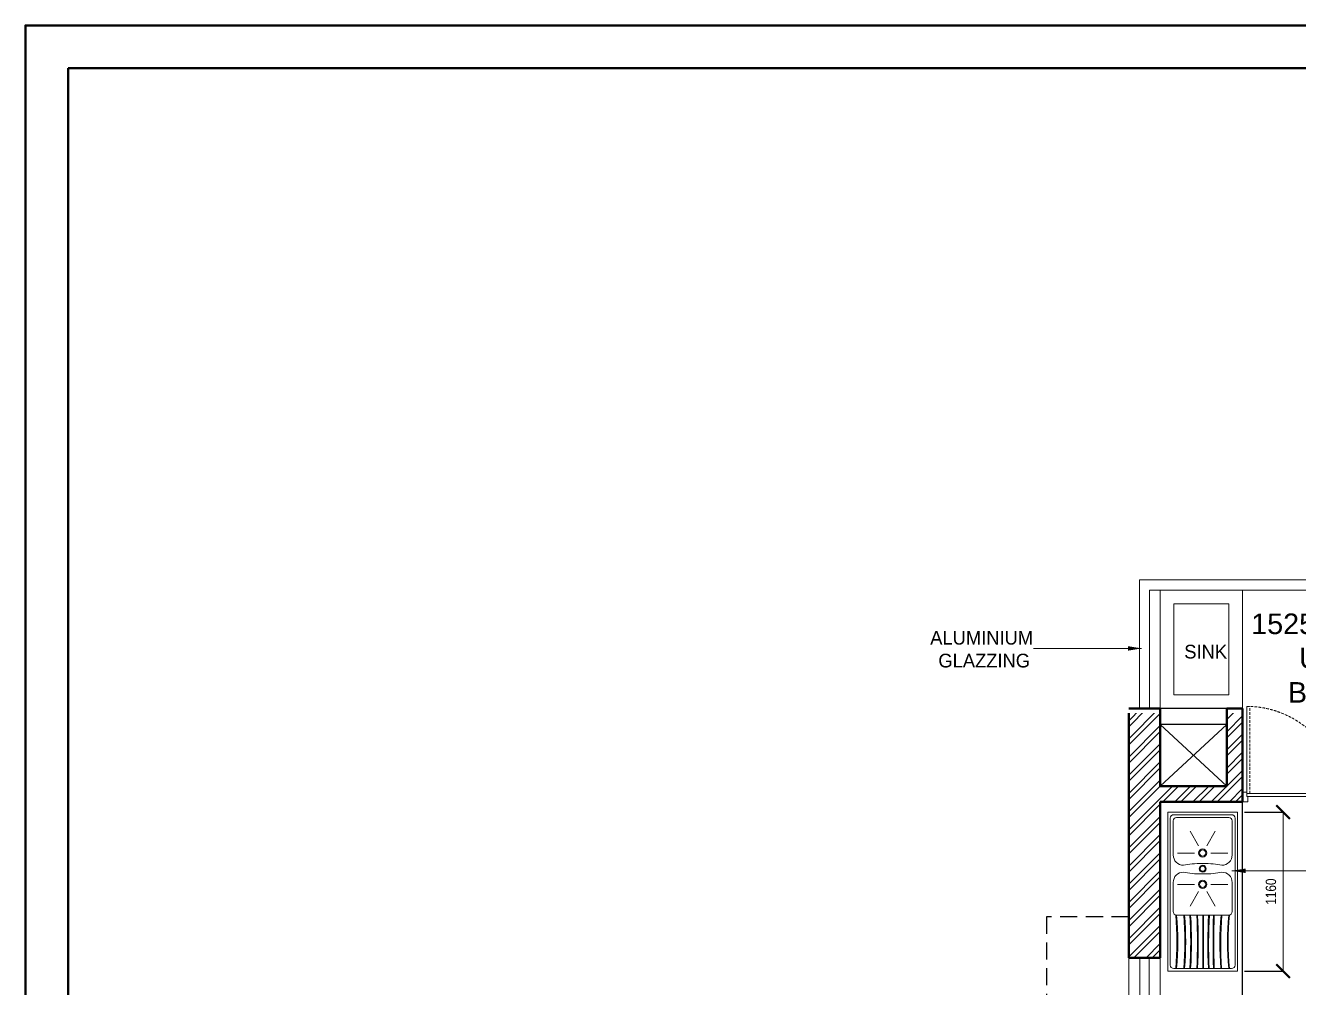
# Model space of a CAD drawing. Header units: millimetres. Extents: x 997936 to 1027636, y 1268519 to 1294901.
# Drawn here: x 997936 to 1007222, y 1287884 to 1294901 of the extents above; entities that cross this region are included whole.
import ezdxf

# ---------------------------------------------------------------- set-up
doc = ezdxf.new("R2010")
doc.units = ezdxf.units.MM
doc.header["$LTSCALE"] = 500
doc.header["$MEASUREMENT"] = 0
doc.header["$PDMODE"] = 34
doc.header["$PDSIZE"] = 100
doc.linetypes.add('DASHED2', pattern=[0.375, 0.25, -0.125])
for name, color, linetype, lineweight in [('A-Furn', 253, 'Continuous', 0), ('DIMENSION', 7, 'Continuous', 0), ('door', 22, 'Continuous', 15), ('format', 7, 'Continuous', 70), ('furniture', 252, 'Continuous', 9), ('PROJECTION', 214, 'DASHED2', 25), ('W-wall', 1, 'Continuous', 40), ('WALLS', 1, 'Continuous', 40), ('window', 150, 'Continuous', 9)]:
    doc.layers.add(name, color=color, linetype=linetype, lineweight=lineweight)
doc.layers.add('grid text', color=7, linetype='Continuous', lineweight=18, true_color=0x000000)
doc.styles.get("Standard").update_dxf_attribs({"font": 'ARIALN.TTF', "height": 75})
doc.dimstyles.new('for electrical conduit', dxfattribs={"dimtxt": 175, "dimasz": 80, "dimexe": 1.25, "dimexo": 50, "dimgap": 50, "dimtad": 1, "dimdec": 0, "dimrnd": 5, "dimtxsty": 'Standard', "dimblk": 'ARCHTICK', "dimcen": 2.5, "dimclrd": 256, "dimadec": 0, "dimazin": 0, "dimtfac": 1, "dimtdec": 0, "dimtmove": 0, "dimatfit": 3, "dimfxl": 0, "dimlwd": -1, "dimarcsym": 0})

# ---------------------------------------------------------------- blocks, each defined once
blk = doc.blocks.new('D-1000')
at = {"color": 8, "linetype": 'DASHED2', "ltscale": 0.2}
for p, q in [((50, 900), (50, 70)), ((50, 880), (50, 70)), ((78, 900), (78, 70)), ((868, 927), (868, 932)), ((868, 900), (868, 895)), ((886, 938), (886, 948)), ((886, 889), (886, 879)), ((895, 938), (895, 957)), ((895, 889), (895, 869)), ((913, 927), (913, 932)), ((913, 900), (913, 895))]:
    blk.add_line(p, q, dxfattribs=at)
at = {"color": 8, "linetype": 'Continuous', "ltscale": 0.2}
for p, q in [((895, 957), (776, 957)), ((776, 957), (776, 948)), ((886, 948), (776, 948)), ((886, 879), (776, 879)), ((776, 869), (776, 879)), ((895, 869), (776, 869))]:
    blk.add_line(p, q, dxfattribs=at)
blk.add_lwpolyline([(50, 927), (950, 927), (950, 900), (50, 900)], close=True, dxfattribs=at)
at = {"color": 8, "linetype": 'DASHED2', "ltscale": 0.2}
blk.add_arc((47, 977), 908, 270.1959, 354.3187, dxfattribs=at)
at = {"color": 8, "linetype": 'Continuous', "ltscale": 0.2}
for centre, start, end in [((891, 897), 57.8203, 122.1797), ((891, 930), 237.8203, 302.1797)]:
    blk.add_arc(centre, 41.8, start, end, dxfattribs=at)
at = {"layer": 'door', "linetype": 'Continuous', "ltscale": 0.15}
for p, q in [((10, 888), (10, 979)), ((10, 979), (59, 979)), ((59, 979), (59, 929)), ((990, 979), (941, 979)), ((941, 979), (941, 929)), ((990, 898), (990, 979)), ((50, 888), (10, 888)), ((59, 929), (50, 929)), ((50, 929), (50, 888)), ((941, 929), (950, 929)), ((950, 929), (950, 898)), ((950, 898), (990, 898))]:
    blk.add_line(p, q, dxfattribs=at)
at = {"layer": 'door', "ltscale": 0.2, "const_width": 5.56}
blk.add_lwpolyline([(662, 383), (662, 310), (730, 310)], dxfattribs=at)
blk = doc.blocks.new('_ArchTick')
at = {"layer": 'W-wall', "color": 0, "lineweight": 70, "const_width": 0.15}
blk.add_lwpolyline([(-0.5, -0.5), (0.5, 0.5)], dxfattribs=at)
blk = doc.blocks.new('sink')
at = {"layer": 'A-Furn'}
for p, q in [((2971099.1, -937064.5), (2970719.1, -937064.5)), ((2970694.1, -937089.5), (2970694.1, -937337.5)), ((2970879.3, -937271.5), (2970817.8, -937164.9)), ((2970938.8, -937271.5), (2971000.4, -937164.9)), ((2971124.1, -937337.5), (2971124.1, -937089.5)), ((2970849.6, -937323), (2970726.5, -937323)), ((2970968.6, -937323), (2971091.7, -937323)), ((2970694.1, -937750.5), (2970694.1, -937537.5)), ((2971124.1, -937537.5), (2971124.1, -937750.5)), ((2970849.6, -937551.9), (2970726.5, -937551.9)), ((2970879.3, -937603.4), (2970817.8, -937710)), ((2970938.8, -937603.4), (2971000.4, -937710)), ((2970968.6, -937551.9), (2971091.7, -937551.9)), ((2971099.1, -937775.5), (2970719.1, -937775.5)), ((2970909.1, -937775.5), (2970909.1, -938165.5)), ((2970915.1, -937775.5), (2970915.1, -938165.5))]:
    blk.add_line(p, q, dxfattribs=at)
blk.add_lwpolyline([(2970654.1, -938184.5), (2970654.1, -937024.5), (2971164.1, -937024.5), (2971164.1, -938184.5), (2970654.1, -938184.5)], dxfattribs=at)
blk.add_lwpolyline([(2970673.1, -938140.5), (2970673.1, -937068.5, -0.414214), (2970698.1, -937043.5), (2971120.1, -937043.5, -0.414214), (2971145.1, -937068.5), (2971145.1, -938140.5, -0.414214), (2971120.1, -938165.5), (2970698.1, -938165.5, -0.414214)], format="xyb", close=True, dxfattribs=at)
for centre, radius in [((2970909.1, -937323), 30), ((2970909.1, -937323), 22.8), ((2970909.1, -937437.5), 25), ((2970909.1, -937437.5), 19), ((2970909.1, -937551.9), 30), ((2970909.1, -937551.9), 22.8)]:
    blk.add_circle(centre, radius, dxfattribs=at)
for centre, radius, start, end in [((2970719.1, -937089.5), 25, 90, 180), ((2971099.1, -937089.5), 25, 0, 90), ((2970769.1, -937337.5), 75, 180, 270), ((2971049.1, -937337.5), 75, 270, 0), ((2970769.1, -937537.5), 75, 90, 180), ((2971049.1, -937537.5), 75, 0, 90), ((2970719.1, -937750.5), 25, 180, 270), ((2968406.2, -937970.5), 2315.1, 355.18073, 4.81927), ((2968406.2, -937970.5), 2321.1, 355.18073, 4.81927), ((2968438.8, -937970.5), 2340.2, 355.22016, 4.77984), ((2968438.8, -937970.5), 2346.2, 355.22016, 4.77984), ((2968035.4, -937970.5), 2786.4, 355.99562, 4.00438), ((2968035.4, -937970.5), 2792.4, 355.99562, 4.00438), ((2967154.4, -937970.5), 3716.4, 356.99233, 3.00767), ((2967154.4, -937970.5), 3722.4, 356.99233, 3.00767), ((2974983.8, -937980), 4037.3, 177.09657, 182.63347), ((2974983.8, -937980), 4031.3, 177.09657, 182.63347), ((2977952, -937970.5), 6967.3, 178.39621, 181.60379), ((2977952, -937970.5), 6961.3, 178.39621, 181.60379), ((2973509.7, -937980), 2475.2, 175.26087, 184.29795), ((2973509.7, -937980), 2469.2, 175.26087, 184.29795), ((2973045.6, -937970.5), 1956.3, 174.27939, 185.72061), ((2973045.6, -937970.5), 1950.3, 174.27939, 185.72061), ((2971099.1, -937750.5), 25, 270, 0)]:
    blk.add_arc(centre, radius, start, end, dxfattribs=at)
at = {"layer": 'A-Furn', "extrusion": (0, 0, -1)}
blk.add_ellipse((2970909.1, -937437.5), major_axis=(-183.9, 0), ratio=0.209596, start_param=0.705643, end_param=2.43595, dxfattribs=at)
at = {"layer": 'A-Furn'}
blk.add_ellipse((2970909.1, -937437.5), major_axis=(183.9, 0), ratio=0.209596, start_param=3.847236, end_param=5.577542, dxfattribs=at)
blk = doc.blocks.new('*D529')
at = {"layer": 'Defpoints', "color": 0}
for p in [(1006777.7, 1289163.6), (1007109.1, 1289163.6), (1006777.7, 1288003.6)]:
    blk.add_point(p, dxfattribs=at)
at = {"layer": 'DIMENSION', "color": 0, "lineweight": -2}
for p, q in [((1006827.7, 1289163.6), (1007110.3, 1289163.6)), ((1006827.7, 1288003.6), (1007110.3, 1288003.6))]:
    blk.add_line(p, q, dxfattribs=at)
at = {"layer": 'DIMENSION'}
blk.add_line((1007109.1, 1288003.6), (1007109.1, 1289163.6), dxfattribs=at)
at = {"layer": 'DIMENSION', "xscale": 100, "yscale": 100, "zscale": 100}
for p, rotation in [((1007109.1, 1289163.6), 90), ((1007109.1, 1288003.6), 270)]:
    blk.add_blockref('_ArchTick', p, dxfattribs=dict(at, rotation=rotation))
at = {"layer": 'DIMENSION', "color": 0, "insert": (1007020.8, 1288583.6), "char_height": 75, "attachment_point": 5, "rotation": 90}
blk.add_mtext('1160', dxfattribs=at)

msp = doc.modelspace()

# ---------------------------------------------------------------- hatches: boundary and pattern name
at = {"lineweight": 0, "ltscale": 200}
h = msp.add_hatch(dxfattribs=at)
h.set_pattern_fill('ANSI32', color=256, scale=250, style=0)
h.set_pattern_definition([(45, (-73182.42, 76093.13), (-66.291261, 66.291261), []), (45, (-73138.22, 76093.13), (-66.291261, 66.291261), [])])
h.paths.add_polyline_path([(1006213.4, 1289238.2), (1006813.4, 1289238.2), (1006813.4, 1289353.2), (1006813.4, 1289918.2), (1006698.4, 1289918.2), (1006698.4, 1289353.2), (1006213.4, 1289353.2), (1006213.4, 1289918.2), (1005983.4, 1289918.2), (1005983.4, 1288100.4), (1006213.4, 1288100.4), (1006213.4, 1288447.4)])

# ---------------------------------------------------------------- linework, layer by layer
at = {"color": 65, "lineweight": 20, "ltscale": 200}
for p, q in [((1008536.8, 1290858.2), (1006060.9, 1290858.2)), ((1008536.8, 1290783.2), (1006135.9, 1290783.2))]:
    msp.add_line(p, q, dxfattribs=at)
at = {"layer": 'format', "lineweight": 40, "ltscale": 0.3}
for p, q in [((997936.5, 1294901), (1027636.5, 1294901)), ((997936.5, 1273901), (997936.5, 1294901)), ((998247.5, 1294590), (1027325.5, 1294590)), ((998247.5, 1274212), (998247.5, 1294590))]:
    msp.add_line(p, q, dxfattribs=at)
at = {"layer": 'furniture', "lineweight": 25}
for p, q in [((1006213.4, 1289803.2), (1006698.4, 1289353.2)), ((1006698.4, 1289803.2), (1006213.4, 1289353.2)), ((1006698.4, 1289803.2), (1006213.4, 1289803.2)), ((1006813.4, 1286580.6), (1006813.4, 1289238.2))]:
    msp.add_line(p, q, dxfattribs=at)
at = {"layer": 'PROJECTION'}
for p, q in [((1005983.4, 1288400.4), (1005383.4, 1288400.4)), ((1005383.4, 1288400.4), (1005383.4, 1286600.4))]:
    msp.add_line(p, q, dxfattribs=at)
at = {"layer": 'WALLS', "ltscale": 200}
for p, q in [((1005983.4, 1288100.4), (1005983.4, 1289918.2)), ((1006213.4, 1289353.2), (1006213.4, 1289803.2)), ((1006698.4, 1289353.2), (1006213.4, 1289353.2)), ((1006813.4, 1289238.2), (1006813.4, 1289353.2)), ((1006213.4, 1288100.4), (1006213.4, 1289238.2)), ((1006813.4, 1289238.2), (1006213.4, 1289238.2)), ((1005983.4, 1288100.4), (1006213.4, 1288100.4))]:
    msp.add_line(p, q, dxfattribs=at)
at = {"layer": 'window', "ltscale": 200}
for p, q in [((1005983.4, 1288100.4), (1005983.4, 1286750.4)), ((1006063.4, 1288100.4), (1006063.4, 1286750.4)), ((1006133.4, 1288100.4), (1006133.4, 1286750.4)), ((1006213.4, 1288100.4), (1006213.4, 1286750.4))]:
    msp.add_line(p, q, dxfattribs=at)

# ---------------------------------------------------------------- block references
at = {"layer": 'A-Furn'}
msp.add_blockref('sink', (-1964386.4, 2226188.1), dxfattribs=at)

# ---------------------------------------------------------------- texts
at = {"layer": 'DIMENSION', "insert": (1004910.6, 1290485.2), "char_height": 100, "width": 731.051, "attachment_point": 2}
msp.add_mtext('{\\fCentury Gothic|b0|i0|c0|p34;ALUMINIUM  GLAZZING}', dxfattribs=at)

# ---------------------------------------------------------------- dimensions: what is measured, and where the dimension line sits
at = {"layer": 'DIMENSION'}
dim = msp.add_linear_dim(base=(1007109.1, 1289163.6), p1=(1006777.7, 1288003.6), p2=(1006777.7, 1289163.6), angle=90, dimstyle='for electrical conduit', override={"dimtxt": 100, "dimasz": 100, "dimfxl": 500, "dimfxlon": 1}, dxfattribs=at)
dim.commit()
dim.dimension.update_dxf_attribs({"geometry": '*D529', "text_midpoint": (1007020.8, 1288583.6)})

# ---------------------------------------------------------------- leaders
msp.add_leader([(1006735.6, 1288735.6), (1007340.1, 1288735.6)], dimstyle='for electrical conduit', override={"dimtxt": 100, "dimasz": 100, "dimfxl": 500, "dimfxlon": 1}, dxfattribs=at)

# ---------------------------------------------------------------- next in the draw order: texts
at = {"layer": 'grid text', "ltscale": 10, "insert": (1007615.8, 1290611.7), "char_height": 150, "width": 3871.847, "attachment_point": 2, "bg_fill": 2}
msp.add_mtext('\\A1;{\\fArial|b0|i0|c0|p34;1525 MM WIDE \\PUTILITY^J BALCONY}', dxfattribs=at)

# ---------------------------------------------------------------- next in the draw order: linework, layer by layer
at = {"color": 65, "lineweight": 20, "ltscale": 200}
for p, q in [((1006060.9, 1289918.2), (1006060.9, 1290858.2)), ((1006135.9, 1289918.2), (1006135.9, 1290783.2))]:
    msp.add_line(p, q, dxfattribs=at)
at = {"color": 25, "lineweight": 0, "ltscale": 200}
msp.add_line((1006213.4, 1289918.2), (1006213.4, 1290783.2), dxfattribs=at)
at = {"layer": 'A-Furn'}
for points in [[(1006213.4, 1290783.2), (1006813.4, 1290783.2), (1006813.4, 1289918.2), (1006213.4, 1289918.2)], [(1006313.4, 1290683.2), (1006713.4, 1290683.2), (1006713.4, 1290018.2), (1006313.4, 1290018.2)]]:
    msp.add_lwpolyline(points, close=True, dxfattribs=at)
at = {"layer": 'format', "lineweight": 40, "ltscale": 0.3}
msp.add_lwpolyline([(997936.5, 1273901), (997936.5, 1294901), (1027636.5, 1294901), (1027636.5, 1273901), (997936.5, 1273901)], dxfattribs=at)
at = {"layer": 'furniture', "lineweight": 25}
msp.add_line((1006698.4, 1289918.2), (1006213.4, 1289918.2), dxfattribs=at)
at = {"layer": 'WALLS', "ltscale": 200}
for p, q in [((1006213.4, 1289918.2), (1005983.4, 1289918.2)), ((1006213.4, 1289353.2), (1006213.4, 1289918.2)), ((1006813.4, 1289918.2), (1006698.4, 1289918.2)), ((1006698.4, 1289353.2), (1006698.4, 1289918.2)), ((1006813.4, 1289353.2), (1006813.4, 1289918.2))]:
    msp.add_line(p, q, dxfattribs=at)

# ---------------------------------------------------------------- next in the draw order: block references
at = {"layer": 'window', "ltscale": 200, "xscale": -0.7653061226010323, "yscale": 0.7653061230666935, "zscale": 0.7653061226714246, "rotation": 180}
msp.add_blockref('D-1000', (1006805.8, 1289987.5), dxfattribs=at)

# ---------------------------------------------------------------- next in the draw order: texts
at = {"layer": 'DIMENSION', "insert": (1006544.4, 1290383.7), "char_height": 100, "width": 731.051, "attachment_point": 2}
msp.add_mtext('{\\fCentury Gothic|b0|i0|c0|p34;SINK}', dxfattribs=at)

# ---------------------------------------------------------------- next in the draw order: leaders
at = {"layer": 'DIMENSION'}
msp.add_leader([(1006077.6, 1290357.4), (1005287.6, 1290357.4)], dimstyle='for electrical conduit', override={"dimtxt": 100, "dimasz": 100, "dimfxl": 500, "dimfxlon": 1}, dxfattribs=at)

doc.saveas('drawing.dxf')
